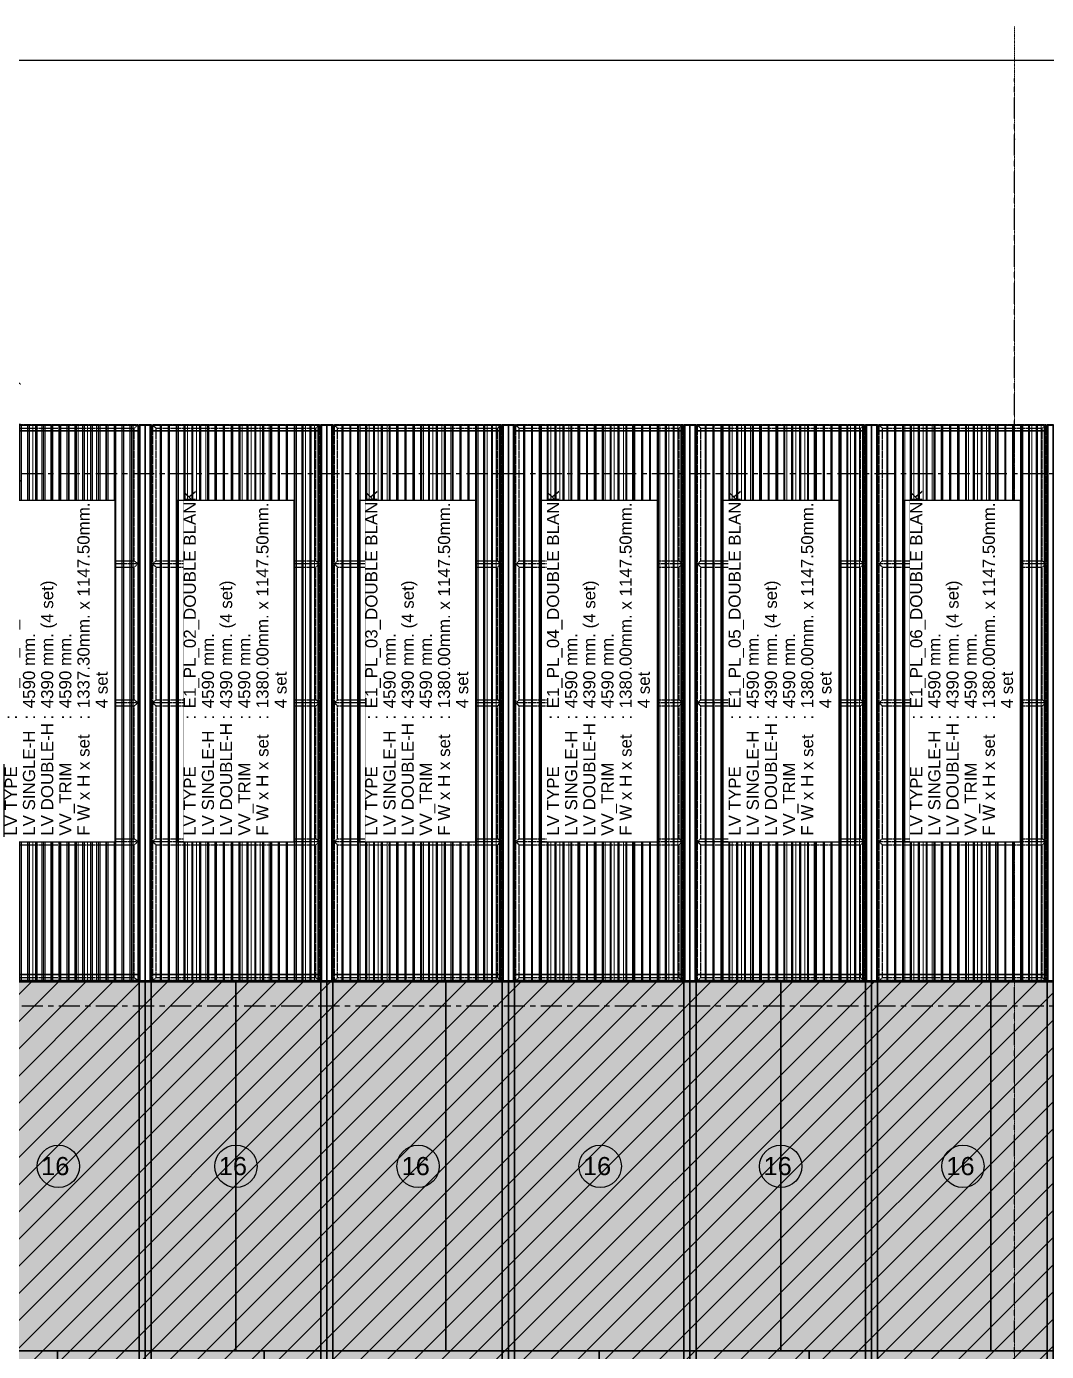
# Model space of a CAD drawing. Header units: millimetres. Extents: x -1379 to 1385823, y -4884429 to 548763.
# Drawn here: x 607190 to 615615, y -2338205 to -2327259 of the extents above; entities that cross this region are included whole.
import ezdxf
from ezdxf.enums import TextEntityAlignment as Align

# ---------------------------------------------------------------- set-up
doc = ezdxf.new("R2010")
doc.units = ezdxf.units.MM
for name, pattern in [('CENTER', [50.8, 31.75, -6.35, 6.35, -6.35]), ('DPA_Grid _ Level 100', [10, 5.5, -1.6, 1.3, -1.6]), ('TA_GL_000.70000', [1.925, 0.7, -0.175, 0.175, -0.175, 0.7]), ('TA_HL_001.00000', [6.5, 3.55, -2.95])]:
    doc.linetypes.add(name, pattern=pattern)
for name, color, linetype in [('000 - 0_SYM_DWG_GRIDLINE_MAIN_COLOR_251', 251, 'Continuous'), ('000 - 0_SYM_DWG_SLOPE-SYM_TEXT_COLOR_3', 3, 'Continuous'), ('000 - CONCRETE_COL_HATCH_', 251, 'Continuous'), ('000 - EXISTING_PRECAST_MAIN_COLOR_3', 3, 'Continuous'), ('000 - GRID', 251, 'CENTER'), ('010 - ASPG_EXTR_MAIN_COLOR_2', 2, 'Continuous'), ('010 - ASPG_EXTR_WIPEOUT_', 250, 'Continuous'), ('010 - ASPG_FRAMING_MAIN_COLOR_1', 1, 'Continuous'), ('010 - ASPG_FRAMING_SUB_COLOR_2', 2, 'Continuous')]:
    doc.layers.add(name, color=color, linetype=linetype)
doc.layers.add('000 - CONCRETE_EX_LOUVERS_DEF_SUB', color=250, linetype='Continuous', plot=False)
doc.layers.add('000 - ESTIMATE_ASPG_WIPEOUT_', color=250, linetype='Continuous', plot=False)
doc.layers.add('000 - ESTIMATE_ASPG_MAIN_COLOR_6', color=6, linetype='Continuous', true_color=0xff00ff, plot=False)
doc.layers.add('000 - ESTIMATE_ASPG_TEXT_COLOR_1', color=1, linetype='Continuous', true_color=0xff0000, plot=False)
for name, color, linetype, lineweight in [('A-ANNO-IDEN', 3, 'Continuous', 25), ('A-GLAZ-CURT', 2, 'Continuous', 35), ('S-GRID', 251, 'Continuous', 9)]:
    doc.layers.add(name, color=color, linetype=linetype, lineweight=lineweight)
doc.styles.add('_Arial', font='arial.ttf')
doc.styles.add('ARIAL', font='arial.ttf')
doc.styles.add('TA', font='', dxfattribs={"height": 4.5})
doc.styles.get('TA').set_extended_font_data('Cordia New')

# ---------------------------------------------------------------- blocks, each defined once
blk = doc.blocks.new('DPA_CP_Entrance Louver Grill Vertical Z - Louver Grill Vertical Z-5244519-IV01 - ELEVATION 1')
at = {"layer": '000 - CONCRETE_EX_LOUVERS_DEF_SUB'}
for p, q in [((-297000, 114425), (-296950, 114425)), ((-296950, 114425), (-297000, 114425)), ((-297000, 114425), (-297000, 109825)), ((-297000, 109825), (-297000, 114425)), ((-296950, 114425), (-297000, 114425)), ((-297000, 114425), (-296952, 114425)), ((-297000, 109825), (-297000, 114425)), ((-297000, 109825), (-297000, 114425)), ((-297000, 114375), (-297000, 114425)), ((-297000, 114425), (-297000, 114375)), ((-297000, 114425), (-295720, 114425)), ((-297000, 114425), (-295720, 114425)), ((-296952, 114425), (-296950, 114425)), ((-296952, 109825), (-296952, 114425)), ((-296952, 109825), (-296952, 114425)), ((-296950, 114425), (-296950, 109825)), ((-296950, 109825), (-296950, 114425)), ((-295770, 114425), (-295720, 114425)), ((-295720, 114425), (-295770, 114425)), ((-295770, 114425), (-295768, 114425)), ((-295720, 114425), (-295770, 114425)), ((-295770, 114425), (-295770, 109825)), ((-295770, 109825), (-295770, 114425)), ((-295768, 114425), (-295720, 114425)), ((-295768, 114425), (-295768, 109825)), ((-295768, 114425), (-295768, 109825)), ((-295720, 109825), (-295720, 114425)), ((-295720, 109825), (-295720, 114425)), ((-295720, 114425), (-295720, 109825)), ((-295720, 114425), (-295720, 109825)), ((-295720, 114375), (-295720, 114425)), ((-295720, 114425), (-295720, 114375)), ((-296950, 109885), (-296950, 114375)), ((-296950, 109885), (-296950, 114375)), ((-295770, 114375), (-296950, 114375)), ((-296950, 114375), (-295770, 114375)), ((-295770, 114375), (-296950, 114375)), ((-296950, 114375), (-295770, 114375)), ((-296950, 109885), (-296950, 114375)), ((-296950, 109885), (-296950, 114375)), ((-295770, 114375), (-295770, 109885)), ((-295770, 109885), (-295770, 114375)), ((-295770, 114375), (-295770, 109885)), ((-295770, 109885), (-295770, 114375)), ((-297000, 109825), (-297000, 109885)), ((-297000, 109885), (-297000, 109825)), ((-297000, 109825), (-296950, 109825)), ((-296950, 109825), (-297000, 109825)), ((-296952, 109825), (-297000, 109825)), ((-297000, 109825), (-296950, 109825)), ((-295720, 109825), (-297000, 109825)), ((-297000, 109825), (-295720, 109825)), ((-296950, 109825), (-296952, 109825)), ((-296950, 109885), (-295770, 109885)), ((-296950, 109885), (-295770, 109885)), ((-295770, 109885), (-296950, 109885)), ((-296950, 109885), (-295770, 109885)), ((-295770, 109825), (-295720, 109825)), ((-295720, 109825), (-295770, 109825)), ((-295770, 109825), (-295720, 109825)), ((-295768, 109825), (-295770, 109825)), ((-295720, 109825), (-295768, 109825)), ((-295720, 109825), (-295720, 109885)), ((-295720, 109885), (-295720, 109825))]:
    blk.add_line(p, q, dxfattribs=at)
blk = doc.blocks.new('GM_Louver Grill Vertical Z1 - Z Profile-4595833-IV01 - ELEVATION 1')
at = {"layer": '000 - CONCRETE_EX_LOUVERS_DEF_SUB', "lineweight": 9}
blk.add_line((-295895, 109825), (-295895, 114425), dxfattribs=at)
blk = doc.blocks.new('DPA_CP_Entrance Louver Grill Vertical Z - Louver Grill Vertical Z-4595767-IV01 - ELEVATION 1')
at = {"layer": '000 - CONCRETE_EX_LOUVERS_DEF_SUB'}
for p, q in [((-295720, 114425), (-295670, 114425)), ((-295670, 114425), (-295720, 114425)), ((-295720, 114425), (-295720, 109825)), ((-295720, 109825), (-295720, 114425)), ((-295670, 114425), (-295720, 114425)), ((-295720, 114425), (-295672, 114425)), ((-295720, 109825), (-295720, 114425)), ((-295720, 109825), (-295720, 114425)), ((-295720, 114375), (-295720, 114425)), ((-295720, 114425), (-295720, 114375)), ((-295720, 114425), (-294220, 114425)), ((-295720, 114425), (-294220, 114425)), ((-295672, 114425), (-295670, 114425)), ((-295672, 109825), (-295672, 114425)), ((-295672, 109825), (-295672, 114425)), ((-295670, 114425), (-295670, 109825)), ((-295670, 109825), (-295670, 114425)), ((-294270, 114425), (-294220, 114425)), ((-294220, 114425), (-294270, 114425)), ((-294270, 114425), (-294268, 114425)), ((-294220, 114425), (-294270, 114425)), ((-294270, 114425), (-294270, 109825)), ((-294270, 109825), (-294270, 114425)), ((-294268, 114425), (-294220, 114425)), ((-294268, 114425), (-294268, 109825)), ((-294268, 114425), (-294268, 109825)), ((-294220, 109825), (-294220, 114425)), ((-294220, 109825), (-294220, 114425)), ((-294220, 114425), (-294220, 109825)), ((-294220, 114425), (-294220, 109825)), ((-294220, 114375), (-294220, 114425)), ((-294220, 114425), (-294220, 114375)), ((-295670, 109885), (-295670, 114375)), ((-295670, 109885), (-295670, 114375)), ((-294270, 114375), (-295670, 114375)), ((-295670, 114375), (-294270, 114375)), ((-294270, 114375), (-295670, 114375)), ((-295670, 114375), (-294270, 114375)), ((-295670, 109885), (-295670, 114375)), ((-295670, 109885), (-295670, 114375)), ((-294270, 114375), (-294270, 109885)), ((-294270, 109885), (-294270, 114375)), ((-294270, 114375), (-294270, 109885)), ((-294270, 109885), (-294270, 114375)), ((-295720, 109825), (-295720, 109885)), ((-295720, 109885), (-295720, 109825)), ((-295720, 109825), (-295670, 109825)), ((-295670, 109825), (-295720, 109825)), ((-295672, 109825), (-295720, 109825)), ((-295720, 109825), (-295670, 109825)), ((-294220, 109825), (-295720, 109825)), ((-295720, 109825), (-294220, 109825)), ((-295670, 109825), (-295672, 109825)), ((-295670, 109885), (-294270, 109885)), ((-295670, 109885), (-294270, 109885)), ((-294270, 109885), (-295670, 109885)), ((-295670, 109885), (-294270, 109885)), ((-294270, 109825), (-294220, 109825)), ((-294220, 109825), (-294270, 109825)), ((-294270, 109825), (-294220, 109825)), ((-294268, 109825), (-294270, 109825)), ((-294220, 109825), (-294268, 109825)), ((-294220, 109825), (-294220, 109885)), ((-294220, 109885), (-294220, 109825))]:
    blk.add_line(p, q, dxfattribs=at)
blk = doc.blocks.new('DPA_Curved type A 1 - Curved Type A-V15-IV01 - ELEVATION 1')
at = {"layer": 'A-GLAZ-CURT'}
for p, q in [((-283720, 106775), (-285220, 106775)), ((-285220, 106775), (-285170, 106775)), ((-285220, 103675), (-285220, 106775)), ((-285220, 103675), (-285220, 106775)), ((-285170, 106775), (-283770, 106775)), ((-285170, 103675), (-285170, 106775)), ((-285170, 103675), (-285170, 106775)), ((-283770, 106775), (-283720, 106775)), ((-283770, 103675), (-283770, 106775)), ((-283770, 103675), (-283770, 106775)), ((-283720, 106775), (-283720, 103675)), ((-283720, 103675), (-283720, 106775)), ((-285170, 103675), (-285220, 103675)), ((-285220, 103675), (-283720, 103675)), ((-283770, 103675), (-285170, 103675)), ((-283720, 103675), (-283770, 103675))]:
    blk.add_line(p, q, dxfattribs=at)
blk = doc.blocks.new('DPA_Curved type C_Left 1 - Curved Type C_Left-V16-IV01 - ELEVATION 1')
at = {"layer": 'A-GLAZ-CURT'}
for p, q in [((-286720, 106775), (-286670, 106775)), ((-285220, 106775), (-286720, 106775)), ((-286720, 106775), (-286720, 103675)), ((-286720, 103675), (-286720, 106775)), ((-286670, 106775), (-285736, 106775)), ((-286670, 103675), (-286670, 106775)), ((-286670, 103675), (-286670, 106775)), ((-285736, 106775), (-285270, 106775)), ((-285736, 103675), (-285736, 106775)), ((-285270, 106775), (-285220, 106775)), ((-285270, 106775), (-285270, 103675)), ((-285270, 103675), (-285270, 106775)), ((-285220, 103675), (-285220, 106775)), ((-285220, 103675), (-285220, 106775)), ((-286720, 103675), (-285220, 103675)), ((-286670, 103675), (-286720, 103675)), ((-285736, 103675), (-286670, 103675)), ((-285270, 103675), (-285736, 103675)), ((-285220, 103675), (-285270, 103675))]:
    blk.add_line(p, q, dxfattribs=at)
blk = doc.blocks.new('DPA_Curved type B 1 - Curved Type B-V14-IV01 - ELEVATION 1')
at = {"layer": 'A-GLAZ-CURT'}
for p, q in [((-283720, 106775), (-283670, 106775)), ((-282220, 106775), (-283720, 106775)), ((-283720, 106775), (-283720, 103675)), ((-283720, 103675), (-283720, 106775)), ((-283670, 106775), (-282970, 106775)), ((-283670, 103675), (-283670, 106775)), ((-283670, 103675), (-283670, 106775)), ((-282970, 106775), (-282270, 106775)), ((-282970, 103675), (-282970, 106775)), ((-282270, 106775), (-282220, 106775)), ((-282270, 103675), (-282270, 106775)), ((-282270, 103675), (-282270, 106775)), ((-282220, 103675), (-282220, 106775)), ((-282220, 103675), (-282220, 106775)), ((-283720, 103675), (-282220, 103675)), ((-283670, 103675), (-283720, 103675)), ((-282970, 103675), (-283670, 103675)), ((-282270, 103675), (-282970, 103675)), ((-282220, 103675), (-282270, 103675))]:
    blk.add_line(p, q, dxfattribs=at)
blk = doc.blocks.new('DPA_Curved type B 1 - Curved Type B-5847656-IV01 - ELEVATION 1')
at = {"layer": 'A-GLAZ-CURT'}
for p, q in [((-297170, 106775), (-297120, 106775)), ((-295720, 106775), (-297170, 106775)), ((-297170, 106775), (-297170, 103675)), ((-297170, 103675), (-297170, 106775)), ((-297120, 106775), (-296445, 106775)), ((-297120, 103675), (-297120, 106775)), ((-297120, 103675), (-297120, 106775)), ((-296445, 106775), (-295770, 106775)), ((-296445, 103675), (-296445, 106775)), ((-295770, 106775), (-295720, 106775)), ((-295770, 103675), (-295770, 106775)), ((-295770, 103675), (-295770, 106775)), ((-295720, 103675), (-295720, 106775)), ((-295720, 103675), (-295720, 106775)), ((-297170, 103675), (-295720, 103675)), ((-297120, 103675), (-297170, 103675)), ((-296445, 103675), (-297120, 103675)), ((-295770, 103675), (-296445, 103675)), ((-295720, 103675), (-295770, 103675))]:
    blk.add_line(p, q, dxfattribs=at)
blk = doc.blocks.new('DPA_Curved type C_Left 1 - Curved Type C_Left-V18-IV01 - ELEVATION 1')
at = {"layer": 'A-GLAZ-CURT'}
for p, q in [((-285220, 109825), (-285170, 109825)), ((-283720, 109825), (-285220, 109825)), ((-285220, 109825), (-285220, 106775)), ((-285220, 106775), (-285220, 109825)), ((-285170, 109825), (-284236, 109825)), ((-285170, 106775), (-285170, 109825)), ((-285170, 106775), (-285170, 109825)), ((-284236, 109825), (-283770, 109825)), ((-284236, 106775), (-284236, 109825)), ((-283770, 109825), (-283720, 109825)), ((-283770, 109825), (-283770, 106775)), ((-283770, 106775), (-283770, 109825)), ((-283720, 106775), (-283720, 109825)), ((-283720, 106775), (-283720, 109825)), ((-285220, 106775), (-283720, 106775)), ((-285170, 106775), (-285220, 106775)), ((-284236, 106775), (-285170, 106775)), ((-283770, 106775), (-284236, 106775)), ((-283720, 106775), (-283770, 106775))]:
    blk.add_line(p, q, dxfattribs=at)
blk = doc.blocks.new('DPA_Curved type B 1 - Curved Type B-V19-IV01 - ELEVATION 1')
at = {"layer": 'A-GLAZ-CURT'}
for p, q in [((-286720, 109825), (-286670, 109825)), ((-285220, 109825), (-286720, 109825)), ((-286720, 109825), (-286720, 106775)), ((-286720, 106775), (-286720, 109825)), ((-286670, 109825), (-285970, 109825)), ((-286670, 106775), (-286670, 109825)), ((-286670, 106775), (-286670, 109825)), ((-285970, 109825), (-285270, 109825)), ((-285970, 106775), (-285970, 109825)), ((-285270, 109825), (-285220, 109825)), ((-285270, 106775), (-285270, 109825)), ((-285270, 106775), (-285270, 109825)), ((-285220, 106775), (-285220, 109825)), ((-285220, 106775), (-285220, 109825)), ((-286720, 106775), (-285220, 106775)), ((-286670, 106775), (-286720, 106775)), ((-285970, 106775), (-286670, 106775)), ((-285270, 106775), (-285970, 106775)), ((-285220, 106775), (-285270, 106775))]:
    blk.add_line(p, q, dxfattribs=at)
blk = doc.blocks.new('DPA_Curved type A 1 - Curved Type A-V17-IV01 - ELEVATION 1')
at = {"layer": 'A-GLAZ-CURT'}
for p, q in [((-282220, 109825), (-283720, 109825)), ((-283720, 109825), (-283670, 109825)), ((-283720, 106775), (-283720, 109825)), ((-283720, 106775), (-283720, 109825)), ((-283670, 109825), (-282270, 109825)), ((-283670, 106775), (-283670, 109825)), ((-283670, 106775), (-283670, 109825)), ((-282270, 109825), (-282220, 109825)), ((-282270, 106775), (-282270, 109825)), ((-282270, 106775), (-282270, 109825)), ((-282220, 109825), (-282220, 106775)), ((-282220, 106775), (-282220, 109825)), ((-283670, 106775), (-283720, 106775)), ((-283720, 106775), (-282220, 106775)), ((-282270, 106775), (-283670, 106775)), ((-282220, 106775), (-282270, 106775))]:
    blk.add_line(p, q, dxfattribs=at)
blk = doc.blocks.new('DPA_Curved type A 1 - Curved Type A-5847730-IV01 - ELEVATION 1')
at = {"layer": 'A-GLAZ-CURT'}
for p, q in [((-295720, 109825), (-297170, 109825)), ((-297170, 109825), (-297120, 109825)), ((-297170, 106775), (-297170, 109825)), ((-297170, 106775), (-297170, 109825)), ((-297120, 109825), (-295770, 109825)), ((-297120, 106775), (-297120, 109825)), ((-297120, 106775), (-297120, 109825)), ((-295770, 109825), (-295720, 109825)), ((-295770, 106775), (-295770, 109825)), ((-295770, 106775), (-295770, 109825)), ((-295720, 109825), (-295720, 106775)), ((-295720, 106775), (-295720, 109825)), ((-297120, 106775), (-297170, 106775)), ((-297170, 106775), (-295720, 106775)), ((-295770, 106775), (-297120, 106775)), ((-295720, 106775), (-295770, 106775))]:
    blk.add_line(p, q, dxfattribs=at)
blk = doc.blocks.new('DPA_TAG_Multi Tags_Specific - Exterior-5922051-IV01 - ELEVATION 1')
at = {"layer": 'A-ANNO-IDEN'}
blk.add_circle((-296445, 108300), 350, dxfattribs=at)
blk = doc.blocks.new('C-1-IV01_REV00_20260605-15350_ELEVATION_1_EX')
at = {"layer": 'S-GRID', "linetype": 'DPA_Grid _ Level 100'}
blk.add_line((-7985, 99611), (-7985, 117717), dxfattribs=at)
at = {"layer": '000 - CONCRETE_EX_LOUVERS_DEF_SUB'}
for name, p in [('DPA_CP_Entrance Louver Grill Vertical Z - Louver Grill Vertical Z-5244519-IV01 - ELEVATION 1', (280555, 0)), ('GM_Louver Grill Vertical Z1 - Z Profile-4595833-IV01 - ELEVATION 1', (279801, 0)), ('GM_Louver Grill Vertical Z1 - Z Profile-4595833-IV01 - ELEVATION 1', (279877, 0)), ('GM_Louver Grill Vertical Z1 - Z Profile-4595833-IV01 - ELEVATION 1', (279952, 0)), ('GM_Louver Grill Vertical Z1 - Z Profile-4595833-IV01 - ELEVATION 1', (280027, 0)), ('GM_Louver Grill Vertical Z1 - Z Profile-4595833-IV01 - ELEVATION 1', (280103, 0)), ('GM_Louver Grill Vertical Z1 - Z Profile-4595833-IV01 - ELEVATION 1', (280178, 0)), ('GM_Louver Grill Vertical Z1 - Z Profile-4595833-IV01 - ELEVATION 1', (280253, 0)), ('GM_Louver Grill Vertical Z1 - Z Profile-4595833-IV01 - ELEVATION 1', (280329, 0)), ('GM_Louver Grill Vertical Z1 - Z Profile-4595833-IV01 - ELEVATION 1', (280404, 0)), ('GM_Louver Grill Vertical Z1 - Z Profile-4595833-IV01 - ELEVATION 1', (280479, 0)), ('GM_Louver Grill Vertical Z1 - Z Profile-4595833-IV01 - ELEVATION 1', (280555, 0)), ('GM_Louver Grill Vertical Z1 - Z Profile-4595833-IV01 - ELEVATION 1', (280630, 0)), ('DPA_CP_Entrance Louver Grill Vertical Z - Louver Grill Vertical Z-4595767-IV01 - ELEVATION 1', (280555, 0)), ('GM_Louver Grill Vertical Z1 - Z Profile-4595833-IV01 - ELEVATION 1', (280780, 0)), ('GM_Louver Grill Vertical Z1 - Z Profile-4595833-IV01 - ELEVATION 1', (280855, 0)), ('GM_Louver Grill Vertical Z1 - Z Profile-4595833-IV01 - ELEVATION 1', (280930, 0)), ('GM_Louver Grill Vertical Z1 - Z Profile-4595833-IV01 - ELEVATION 1', (281005, 0)), ('GM_Louver Grill Vertical Z1 - Z Profile-4595833-IV01 - ELEVATION 1', (281080, 0)), ('GM_Louver Grill Vertical Z1 - Z Profile-4595833-IV01 - ELEVATION 1', (281155, 0)), ('GM_Louver Grill Vertical Z1 - Z Profile-4595833-IV01 - ELEVATION 1', (281230, 0)), ('GM_Louver Grill Vertical Z1 - Z Profile-4595833-IV01 - ELEVATION 1', (281305, 0)), ('GM_Louver Grill Vertical Z1 - Z Profile-4595833-IV01 - ELEVATION 1', (281380, 0)), ('GM_Louver Grill Vertical Z1 - Z Profile-4595833-IV01 - ELEVATION 1', (281455, 0)), ('GM_Louver Grill Vertical Z1 - Z Profile-4595833-IV01 - ELEVATION 1', (281530, 0)), ('GM_Louver Grill Vertical Z1 - Z Profile-4595833-IV01 - ELEVATION 1', (281605, 0)), ('GM_Louver Grill Vertical Z1 - Z Profile-4595833-IV01 - ELEVATION 1', (281680, 0)), ('GM_Louver Grill Vertical Z1 - Z Profile-4595833-IV01 - ELEVATION 1', (281755, 0)), ('GM_Louver Grill Vertical Z1 - Z Profile-4595833-IV01 - ELEVATION 1', (281830, 0)), ('GM_Louver Grill Vertical Z1 - Z Profile-4595833-IV01 - ELEVATION 1', (281905, 0)), ('GM_Louver Grill Vertical Z1 - Z Profile-4595833-IV01 - ELEVATION 1', (281980, 0)), ('GM_Louver Grill Vertical Z1 - Z Profile-4595833-IV01 - ELEVATION 1', (282055, 0)), ('GM_Louver Grill Vertical Z1 - Z Profile-4595833-IV01 - ELEVATION 1', (282130, 0)), ('DPA_CP_Entrance Louver Grill Vertical Z - Louver Grill Vertical Z-4595767-IV01 - ELEVATION 1', (282055, 0)), ('GM_Louver Grill Vertical Z1 - Z Profile-4595833-IV01 - ELEVATION 1', (282280, 0)), ('GM_Louver Grill Vertical Z1 - Z Profile-4595833-IV01 - ELEVATION 1', (282355, 0)), ('GM_Louver Grill Vertical Z1 - Z Profile-4595833-IV01 - ELEVATION 1', (282430, 0)), ('GM_Louver Grill Vertical Z1 - Z Profile-4595833-IV01 - ELEVATION 1', (282505, 0)), ('GM_Louver Grill Vertical Z1 - Z Profile-4595833-IV01 - ELEVATION 1', (282580, 0)), ('GM_Louver Grill Vertical Z1 - Z Profile-4595833-IV01 - ELEVATION 1', (282655, 0)), ('GM_Louver Grill Vertical Z1 - Z Profile-4595833-IV01 - ELEVATION 1', (282730, 0)), ('GM_Louver Grill Vertical Z1 - Z Profile-4595833-IV01 - ELEVATION 1', (282805, 0)), ('GM_Louver Grill Vertical Z1 - Z Profile-4595833-IV01 - ELEVATION 1', (282880, 0)), ('GM_Louver Grill Vertical Z1 - Z Profile-4595833-IV01 - ELEVATION 1', (282955, 0)), ('GM_Louver Grill Vertical Z1 - Z Profile-4595833-IV01 - ELEVATION 1', (283030, 0)), ('GM_Louver Grill Vertical Z1 - Z Profile-4595833-IV01 - ELEVATION 1', (283105, 0)), ('GM_Louver Grill Vertical Z1 - Z Profile-4595833-IV01 - ELEVATION 1', (283180, 0)), ('GM_Louver Grill Vertical Z1 - Z Profile-4595833-IV01 - ELEVATION 1', (283255, 0)), ('GM_Louver Grill Vertical Z1 - Z Profile-4595833-IV01 - ELEVATION 1', (283330, 0)), ('GM_Louver Grill Vertical Z1 - Z Profile-4595833-IV01 - ELEVATION 1', (283405, 0)), ('GM_Louver Grill Vertical Z1 - Z Profile-4595833-IV01 - ELEVATION 1', (283480, 0)), ('GM_Louver Grill Vertical Z1 - Z Profile-4595833-IV01 - ELEVATION 1', (283555, 0)), ('GM_Louver Grill Vertical Z1 - Z Profile-4595833-IV01 - ELEVATION 1', (283630, 0)), ('DPA_CP_Entrance Louver Grill Vertical Z - Louver Grill Vertical Z-4595767-IV01 - ELEVATION 1', (283555, 0)), ('GM_Louver Grill Vertical Z1 - Z Profile-4595833-IV01 - ELEVATION 1', (283780, 0)), ('GM_Louver Grill Vertical Z1 - Z Profile-4595833-IV01 - ELEVATION 1', (283855, 0)), ('GM_Louver Grill Vertical Z1 - Z Profile-4595833-IV01 - ELEVATION 1', (283930, 0)), ('GM_Louver Grill Vertical Z1 - Z Profile-4595833-IV01 - ELEVATION 1', (284005, 0)), ('GM_Louver Grill Vertical Z1 - Z Profile-4595833-IV01 - ELEVATION 1', (284080, 0)), ('GM_Louver Grill Vertical Z1 - Z Profile-4595833-IV01 - ELEVATION 1', (284155, 0)), ('GM_Louver Grill Vertical Z1 - Z Profile-4595833-IV01 - ELEVATION 1', (284230, 0)), ('GM_Louver Grill Vertical Z1 - Z Profile-4595833-IV01 - ELEVATION 1', (284305, 0)), ('GM_Louver Grill Vertical Z1 - Z Profile-4595833-IV01 - ELEVATION 1', (284380, 0)), ('GM_Louver Grill Vertical Z1 - Z Profile-4595833-IV01 - ELEVATION 1', (284455, 0)), ('GM_Louver Grill Vertical Z1 - Z Profile-4595833-IV01 - ELEVATION 1', (284530, 0)), ('GM_Louver Grill Vertical Z1 - Z Profile-4595833-IV01 - ELEVATION 1', (284605, 0)), ('GM_Louver Grill Vertical Z1 - Z Profile-4595833-IV01 - ELEVATION 1', (284680, 0)), ('GM_Louver Grill Vertical Z1 - Z Profile-4595833-IV01 - ELEVATION 1', (284755, 0)), ('GM_Louver Grill Vertical Z1 - Z Profile-4595833-IV01 - ELEVATION 1', (284830, 0)), ('GM_Louver Grill Vertical Z1 - Z Profile-4595833-IV01 - ELEVATION 1', (284905, 0)), ('GM_Louver Grill Vertical Z1 - Z Profile-4595833-IV01 - ELEVATION 1', (284980, 0)), ('GM_Louver Grill Vertical Z1 - Z Profile-4595833-IV01 - ELEVATION 1', (285055, 0)), ('GM_Louver Grill Vertical Z1 - Z Profile-4595833-IV01 - ELEVATION 1', (285130, 0)), ('DPA_CP_Entrance Louver Grill Vertical Z - Louver Grill Vertical Z-4595767-IV01 - ELEVATION 1', (285055, 0)), ('GM_Louver Grill Vertical Z1 - Z Profile-4595833-IV01 - ELEVATION 1', (285280, 0)), ('GM_Louver Grill Vertical Z1 - Z Profile-4595833-IV01 - ELEVATION 1', (285355, 0)), ('GM_Louver Grill Vertical Z1 - Z Profile-4595833-IV01 - ELEVATION 1', (285430, 0)), ('GM_Louver Grill Vertical Z1 - Z Profile-4595833-IV01 - ELEVATION 1', (285505, 0)), ('GM_Louver Grill Vertical Z1 - Z Profile-4595833-IV01 - ELEVATION 1', (285580, 0)), ('GM_Louver Grill Vertical Z1 - Z Profile-4595833-IV01 - ELEVATION 1', (285655, 0)), ('GM_Louver Grill Vertical Z1 - Z Profile-4595833-IV01 - ELEVATION 1', (285730, 0)), ('GM_Louver Grill Vertical Z1 - Z Profile-4595833-IV01 - ELEVATION 1', (285805, 0)), ('GM_Louver Grill Vertical Z1 - Z Profile-4595833-IV01 - ELEVATION 1', (285880, 0)), ('GM_Louver Grill Vertical Z1 - Z Profile-4595833-IV01 - ELEVATION 1', (285955, 0)), ('GM_Louver Grill Vertical Z1 - Z Profile-4595833-IV01 - ELEVATION 1', (286030, 0)), ('GM_Louver Grill Vertical Z1 - Z Profile-4595833-IV01 - ELEVATION 1', (286105, 0)), ('GM_Louver Grill Vertical Z1 - Z Profile-4595833-IV01 - ELEVATION 1', (286180, 0)), ('GM_Louver Grill Vertical Z1 - Z Profile-4595833-IV01 - ELEVATION 1', (286255, 0)), ('GM_Louver Grill Vertical Z1 - Z Profile-4595833-IV01 - ELEVATION 1', (286330, 0)), ('GM_Louver Grill Vertical Z1 - Z Profile-4595833-IV01 - ELEVATION 1', (286405, 0)), ('GM_Louver Grill Vertical Z1 - Z Profile-4595833-IV01 - ELEVATION 1', (286480, 0)), ('GM_Louver Grill Vertical Z1 - Z Profile-4595833-IV01 - ELEVATION 1', (286555, 0)), ('GM_Louver Grill Vertical Z1 - Z Profile-4595833-IV01 - ELEVATION 1', (286630, 0)), ('DPA_CP_Entrance Louver Grill Vertical Z - Louver Grill Vertical Z-4595767-IV01 - ELEVATION 1', (286555, 0)), ('GM_Louver Grill Vertical Z1 - Z Profile-4595833-IV01 - ELEVATION 1', (286780, 0)), ('GM_Louver Grill Vertical Z1 - Z Profile-4595833-IV01 - ELEVATION 1', (286855, 0)), ('GM_Louver Grill Vertical Z1 - Z Profile-4595833-IV01 - ELEVATION 1', (286930, 0)), ('GM_Louver Grill Vertical Z1 - Z Profile-4595833-IV01 - ELEVATION 1', (287005, 0)), ('GM_Louver Grill Vertical Z1 - Z Profile-4595833-IV01 - ELEVATION 1', (287080, 0)), ('GM_Louver Grill Vertical Z1 - Z Profile-4595833-IV01 - ELEVATION 1', (287155, 0)), ('GM_Louver Grill Vertical Z1 - Z Profile-4595833-IV01 - ELEVATION 1', (287230, 0)), ('GM_Louver Grill Vertical Z1 - Z Profile-4595833-IV01 - ELEVATION 1', (287305, 0)), ('GM_Louver Grill Vertical Z1 - Z Profile-4595833-IV01 - ELEVATION 1', (287380, 0)), ('GM_Louver Grill Vertical Z1 - Z Profile-4595833-IV01 - ELEVATION 1', (287455, 0)), ('GM_Louver Grill Vertical Z1 - Z Profile-4595833-IV01 - ELEVATION 1', (287530, 0)), ('GM_Louver Grill Vertical Z1 - Z Profile-4595833-IV01 - ELEVATION 1', (287605, 0)), ('GM_Louver Grill Vertical Z1 - Z Profile-4595833-IV01 - ELEVATION 1', (287680, 0)), ('GM_Louver Grill Vertical Z1 - Z Profile-4595833-IV01 - ELEVATION 1', (287755, 0)), ('GM_Louver Grill Vertical Z1 - Z Profile-4595833-IV01 - ELEVATION 1', (287830, 0)), ('GM_Louver Grill Vertical Z1 - Z Profile-4595833-IV01 - ELEVATION 1', (287905, 0)), ('GM_Louver Grill Vertical Z1 - Z Profile-4595833-IV01 - ELEVATION 1', (287980, 0)), ('GM_Louver Grill Vertical Z1 - Z Profile-4595833-IV01 - ELEVATION 1', (288055, 0)), ('GM_Louver Grill Vertical Z1 - Z Profile-4595833-IV01 - ELEVATION 1', (288130, 0))]:
    blk.add_blockref(name, p, dxfattribs=at)
at = {"layer": 'A-ANNO-IDEN', "xscale": 0.5, "yscale": 0.5, "zscale": 0.5}
for p in [(132341, 54150), (133807, 54150), (135312, 54150), (136816, 54150), (138307, 54150), (139812, 54150)]:
    blk.add_blockref('DPA_TAG_Multi Tags_Specific - Exterior-5922051-IV01 - ELEVATION 1', p, dxfattribs=at)
at = {"layer": 'A-GLAZ-CURT'}
for name, p in [('DPA_Curved type A 1 - Curved Type A-5847730-IV01 - ELEVATION 1', (280555, 0)), ('DPA_Curved type B 1 - Curved Type B-V19-IV01 - ELEVATION 1', (271555, 0)), ('DPA_Curved type C_Left 1 - Curved Type C_Left-V18-IV01 - ELEVATION 1', (271555, 0)), ('DPA_Curved type A 1 - Curved Type A-V17-IV01 - ELEVATION 1', (271555, 0)), ('DPA_Curved type B 1 - Curved Type B-V19-IV01 - ELEVATION 1', (276055, 0)), ('DPA_Curved type C_Left 1 - Curved Type C_Left-V18-IV01 - ELEVATION 1', (276055, 0)), ('DPA_Curved type B 1 - Curved Type B-5847656-IV01 - ELEVATION 1', (280555, 0)), ('DPA_Curved type C_Left 1 - Curved Type C_Left-V16-IV01 - ELEVATION 1', (271555, 0)), ('DPA_Curved type A 1 - Curved Type A-V15-IV01 - ELEVATION 1', (271555, 0)), ('DPA_Curved type B 1 - Curved Type B-V14-IV01 - ELEVATION 1', (271555, 0)), ('DPA_Curved type C_Left 1 - Curved Type C_Left-V16-IV01 - ELEVATION 1', (276055, 0)), ('DPA_Curved type A 1 - Curved Type A-V15-IV01 - ELEVATION 1', (276055, 0))]:
    blk.add_blockref(name, p, dxfattribs=at)
at = {"layer": 'A-ANNO-IDEN', "style": 'ARIAL'}
for p in [(-16024, 108227), (-14557, 108227), (-13047, 108227), (-11549, 108227), (-10057, 108227), (-8547, 108227)]:
    blk.add_text('16', height=150, dxfattribs=at).set_placement(p)
blk = doc.blocks.new('*U1750')
blk.add_wipeout([(50, 0), (1397, 0), (1397, 4590), (50, 4590)]).dxf.layer = '010 - ASPG_EXTR_WIPEOUT_'
at = {"layer": '010 - ASPG_EXTR_MAIN_COLOR_2'}
for points in [[(114, 0), (124, 0), (124, 4590), (114, 4590)], [(179, 0), (189, 0), (189, 4590), (179, 4590)], [(244, 0), (254, 0), (254, 4590), (244, 4590)], [(309, 0), (319, 0), (319, 4590), (309, 4590)], [(374, 0), (384, 0), (384, 4590), (374, 4590)], [(439, 0), (449, 0), (449, 4590), (439, 4590)], [(504, 0), (514, 0), (514, 4590), (504, 4590)], [(569, 0), (579, 0), (579, 4590), (569, 4590)], [(634, 0), (644, 0), (644, 4590), (634, 4590)], [(699, 0), (709, 0), (709, 4590), (699, 4590)], [(764, 0), (774, 0), (774, 4590), (764, 4590)], [(829, 0), (839, 0), (839, 4590), (829, 4590)], [(894, 0), (904, 0), (904, 4590), (894, 4590)], [(959, 0), (969, 0), (969, 4590), (959, 4590)], [(1024, 0), (1034, 0), (1034, 4590), (1024, 4590)], [(1089, 0), (1099, 0), (1099, 4590), (1089, 4590)], [(1154, 0), (1164, 0), (1164, 4590), (1154, 4590)], [(1219, 0), (1229, 0), (1229, 4590), (1219, 4590)], [(1284, 0), (1294, 0), (1294, 4590), (1284, 4590)], [(1349, 0), (1359, 0), (1359, 4590), (1349, 4590)]]:
    blk.add_lwpolyline(points, close=True, dxfattribs=at)
at = {"layer": '010 - ASPG_FRAMING_SUB_COLOR_2'}
blk.add_lwpolyline([(50, 0), (1397, 0), (1397, 4590), (50, 4590)], close=True, dxfattribs=at)
blk.add_wipeout([(-50, 0), (50, 0), (50, 4590), (-50, 4590)]).dxf.layer = '010 - ASPG_EXTR_WIPEOUT_'
at = {"layer": '010 - ASPG_EXTR_MAIN_COLOR_2'}
blk.add_lwpolyline([(49, 0), (59, 0), (59, 4590), (49, 4590)], close=True, dxfattribs=at)
at = {"layer": '010 - ASPG_FRAMING_MAIN_COLOR_1'}
for points in [[(-50, 0), (-40, 0), (-40, 4590), (-50, 4590)], [(40, 0), (50, 0), (50, 4590), (40, 4590)]]:
    blk.add_lwpolyline(points, close=True, dxfattribs=at)
at = {"layer": '010 - ASPG_FRAMING_SUB_COLOR_2'}
blk.add_lwpolyline([(-50, 0), (50, 0), (50, 4590), (-50, 4590)], close=True, dxfattribs=at)
blk = doc.blocks.new('*U1739')
blk.add_wipeout([(50, 0), (1450, 0), (1450, 4590), (50, 4590)]).dxf.layer = '010 - ASPG_EXTR_WIPEOUT_'
at = {"layer": '010 - ASPG_EXTR_MAIN_COLOR_2'}
for points in [[(125, 0), (135, 0), (135, 4590), (125, 4590)], [(190, 0), (200, 0), (200, 4590), (190, 4590)], [(255, 0), (265, 0), (265, 4590), (255, 4590)], [(320, 0), (330, 0), (330, 4590), (320, 4590)], [(385, 0), (395, 0), (395, 4590), (385, 4590)], [(450, 0), (460, 0), (460, 4590), (450, 4590)], [(515, 0), (525, 0), (525, 4590), (515, 4590)], [(580, 0), (590, 0), (590, 4590), (580, 4590)], [(645, 0), (655, 0), (655, 4590), (645, 4590)], [(710, 0), (720, 0), (720, 4590), (710, 4590)], [(775, 0), (785, 0), (785, 4590), (775, 4590)], [(840, 0), (850, 0), (850, 4590), (840, 4590)], [(905, 0), (915, 0), (915, 4590), (905, 4590)], [(970, 0), (980, 0), (980, 4590), (970, 4590)], [(1035, 0), (1045, 0), (1045, 4590), (1035, 4590)], [(1100, 0), (1110, 0), (1110, 4590), (1100, 4590)], [(1165, 0), (1175, 0), (1175, 4590), (1165, 4590)], [(1230, 0), (1240, 0), (1240, 4590), (1230, 4590)], [(1295, 0), (1305, 0), (1305, 4590), (1295, 4590)], [(1360, 0), (1370, 0), (1370, 4590), (1360, 4590)]]:
    blk.add_lwpolyline(points, close=True, dxfattribs=at)
at = {"layer": '010 - ASPG_FRAMING_SUB_COLOR_2'}
blk.add_lwpolyline([(50, 0), (1450, 0), (1450, 4590), (50, 4590)], close=True, dxfattribs=at)
for points in [[(-50, 0), (50, 0), (50, 4590), (-50, 4590)], [(1450, 0), (1550, 0), (1550, 4590), (1450, 4590)]]:
    blk.add_wipeout(points).dxf.layer = '010 - ASPG_EXTR_WIPEOUT_'
at = {"layer": '010 - ASPG_EXTR_MAIN_COLOR_2'}
blk.add_lwpolyline([(1425, 0), (1435, 0), (1435, 4590), (1425, 4590)], close=True, dxfattribs=at)
at = {"layer": '010 - ASPG_FRAMING_MAIN_COLOR_1'}
for points in [[(-50, 0), (-40, 0), (-40, 4590), (-50, 4590)], [(40, 0), (50, 0), (50, 4590), (40, 4590)], [(1450, 0), (1460, 0), (1460, 4590), (1450, 4590)], [(1540, 0), (1550, 0), (1550, 4590), (1540, 4590)]]:
    blk.add_lwpolyline(points, close=True, dxfattribs=at)
at = {"layer": '010 - ASPG_FRAMING_SUB_COLOR_2'}
for points in [[(-50, 0), (50, 0), (50, 4590), (-50, 4590)], [(1450, 0), (1550, 0), (1550, 4590), (1450, 4590)]]:
    blk.add_lwpolyline(points, close=True, dxfattribs=at)
blk = doc.blocks.new('*U1763')
at = {"layer": '010 - ASPG_FRAMING_MAIN_COLOR_1', "linetype": 'ByBlock'}
for points in [[(0, 0), (0, 1337), (25, 1307), (25, 30), (0, 0)], [(1148, 1337), (0, 1337), (25, 1307), (1122, 1307)], [(1148, 0), (1148, 1337), (1122, 1307), (1122, 30), (1148, 0)], [(25, 30), (1122, 30), (1148, 0), (0, 0), (25, 30)]]:
    blk.add_lwpolyline(points, close=True, dxfattribs=at)
blk = doc.blocks.new('*U1761')
at = {"layer": '010 - ASPG_FRAMING_MAIN_COLOR_1', "linetype": 'ByBlock'}
for points in [[(0, 0), (0, 1380), (25, 1350), (25, 30), (0, 0)], [(1148, 1380), (0, 1380), (25, 1350), (1122, 1350)], [(1148, 0), (1148, 1380), (1122, 1350), (1122, 30), (1148, 0)], [(25, 30), (1122, 30), (1148, 0), (0, 0), (25, 30)]]:
    blk.add_lwpolyline(points, close=True, dxfattribs=at)
blk = doc.blocks.new('*U2277')
at = {"layer": '000 - 0_SYM_DWG_GRIDLINE_MAIN_COLOR_251', "color": 0, "linetype": 'ByBlock', "ltscale": 5}
blk.add_line((10, 0), (-345.74, 0), dxfattribs=at)
at = {"layer": '000 - 0_SYM_DWG_GRIDLINE_MAIN_COLOR_251', "color": 3}
blk.add_point((-335.74, 0), dxfattribs=at)
at = {"style": 'TA', "flags": 1}
blk.add_attdef('LOCATION', (6, -6), '', height=4.5, rotation=270, dxfattribs=at)
at = {"layer": '000 - 0_SYM_DWG_SLOPE-SYM_TEXT_COLOR_3', "style": 'ARIAL'}
blk.add_attdef('GRID-HEAD', text='', height=4, rotation=90, dxfattribs=at).set_placement((25.6, 0), align=Align.MIDDLE_CENTER)
blk = doc.blocks.new('*U1841')
at = {"layer": '000 - 0_SYM_DWG_GRIDLINE_MAIN_COLOR_251', "color": 0, "linetype": 'ByBlock', "ltscale": 5}
blk.add_line((20, 0), (-470.6, 0), dxfattribs=at)
at = {"style": 'TA', "flags": 1}
blk.add_attdef('LOCATION', (6, -6), '', height=4.5, rotation=270, dxfattribs=at)
blk = doc.blocks.new('C-1-IV01_REV00_20260614-171447_ELEVATION_1_DIMS')
at = {"layer": '000 - GRID', "linetype": 'TA_GL_000.70000'}
for name, p, xscale, yscale, zscale, rotation in [('*U2277', (-7985, 100000), 50.00000000000004, 50.00000000000004, 50.00000000000004, 270), ('*U1841', (-24066, 114425), 50, 50, 50, 180), ('*U1841', (-24066, 114025), 50, 50, 50, 180), ('*U1841', (-24066, 109625), 50, 50, 50, 180)]:
    blk.add_blockref(name, p, dxfattribs=dict(at, xscale=xscale, yscale=yscale, zscale=zscale, rotation=rotation))
blk = doc.blocks.new('C-1-IV01_REV00-1_20260614-180727_ELEVATION_1_PRECAST')
at = {"layer": '000 - CONCRETE_COL_HATCH_'}
h = blk.add_hatch(dxfattribs=at)
h.set_pattern_fill('AR-CONC', color=256, scale=0.05)
h.set_pattern_definition([(50, (0, 0), (455.4617, -39.8477), [47.625, -523.875]), (355, (0, 0), (-88.1086, 477.6421), [38.1, -419.1015]), (100.45144, (37.96, -3.3), (367.3531, 437.7944), [40.475, -445.2256]), (46.1842, (5e-15, 127), (677.6976, -105.1058), [71.4375, -785.8125]), (96.63556, (56.5, 118.24), (593.5103, 618.5653), [60.7126, -667.839]), (351.18415, (5e-15, 127), (593.5103, 618.5653), [57.15, -628.6493]), (21, (63.5, 95.25), (379.036, -255.663), [47.625, -523.875]), (326, (63.5, 95.25), (154.505, 460.47), [38.1, -419.1]), (71.45144, (95.1, 73.94), (533.541, 204.807), [40.475, -445.2248]), (37.5, (0, 0), (7.7215, 211.3876), [0, -414.02, 0, -425.45, 0, -420.6875]), (7.5, (0, 0), (167.04916, 250.45144), [0, -242.57, 0, -404.495, 0, -160.3375]), (327.5, (-141.6, 5e-15), (338.9765, -14.32186), [0, -158.75, 0, -495.3, 0, -657.225]), (317.5, (-205.1, 8e-15), (370.32295, 63.5662), [0, -206.375, 0, -328.93, 0, -466.725])])
h.paths.add_polyline_path([(-16665, 103675), (-215, 103675), (-215, 109825), (-16665, 109825)])
h = blk.add_hatch(dxfattribs=at)
h.set_pattern_fill('ANSI31', color=256)
h.set_pattern_definition([(45, (0, 0), (-112.2532, 112.2532), [])])
h.paths.add_polyline_path([(-16665, 103675), (-215, 103675), (-215, 109825), (-16665, 109825)])
at = {"layer": '000 - EXISTING_PRECAST_MAIN_COLOR_3'}
blk.add_lwpolyline([(-16665, 103675), (-215, 103675), (-215, 109825), (-16665, 109825)], close=True, dxfattribs=at)
blk = doc.blocks.new('A$Cd3cf6656')
blk.add_wipeout([(-965, -457), (1856, -457), (1856, 457), (-965, 457)]).dxf.layer = '000 - ESTIMATE_ASPG_WIPEOUT_'
at = {"layer": '000 - ESTIMATE_ASPG_MAIN_COLOR_6'}
blk.add_lwpolyline([(-965, -457), (1856, -457), (1856, 507), (-965, 507)], close=True, dxfattribs=at)
at = {"layer": '000 - ESTIMATE_ASPG_TEXT_COLOR_1', "style": '_Arial'}
for s, p in [('LV TYPE', (-915, 356)), (':', (45, 356)), ('LV SINGLE-H', (-915, 206)), (':', (45, 206)), ('LV DOUBLE-H', (-915, 56)), (':', (45, 56)), ('VV_TRIM', (-915, -94)), (':', (45, -94)), ('F W x H x set', (-915, -244)), (':', (45, -244))]:
    blk.add_text(s, height=100, dxfattribs=at).set_placement(p)
for tag, p in [('LV_TYPE_VAL', (138, 356)), ('LV_SIN-H_VAL', (138, 206)), ('LV_DOU-H_VAL', (138, 56)), ('V-TRIM_VAL', (138, -94)), ('FRAME_VAL', (138, -244)), ('FRAME_SET', (138, -394))]:
    blk.add_attdef(tag, p, '', height=100, dxfattribs=at)
blk = doc.blocks.new('A$C7174f569')
at = {"rotation": 90}
for p, values in [((163670, 14511), {'LV_TYPE_VAL': 'E1_PL_01_DOUBLE BLANK (corner-panel)', 'LV_SIN-H_VAL': '4590 mm. ', 'LV_DOU-H_VAL': '4390 mm. (4 set)', 'V-TRIM_VAL': '4590 mm.', 'FRAME_VAL': '1337.30mm. x 1147.50mm.', 'FRAME_SET': '4 set'}), ((165148, 14511), {'LV_TYPE_VAL': 'E1_PL_02_DOUBLE BLANK', 'LV_SIN-H_VAL': '4590 mm. ', 'LV_DOU-H_VAL': '4390 mm. (4 set)', 'V-TRIM_VAL': '4590 mm.', 'FRAME_VAL': '1380.00mm. x 1147.50mm.', 'FRAME_SET': '4 set'}), ((166648, 14511), {'LV_TYPE_VAL': 'E1_PL_03_DOUBLE BLANK', 'LV_SIN-H_VAL': '4590 mm. ', 'LV_DOU-H_VAL': '4390 mm. (4 set)', 'V-TRIM_VAL': '4590 mm.', 'FRAME_VAL': '1380.00mm. x 1147.50mm.', 'FRAME_SET': '4 set'}), ((168148, 14511), {'LV_TYPE_VAL': 'E1_PL_04_DOUBLE BLANK', 'LV_SIN-H_VAL': '4590 mm. ', 'LV_DOU-H_VAL': '4390 mm. (4 set)', 'V-TRIM_VAL': '4590 mm.', 'FRAME_VAL': '1380.00mm. x 1147.50mm.', 'FRAME_SET': '4 set'}), ((169648, 14511), {'LV_TYPE_VAL': 'E1_PL_05_DOUBLE BLANK', 'LV_SIN-H_VAL': '4590 mm. ', 'LV_DOU-H_VAL': '4390 mm. (4 set)', 'V-TRIM_VAL': '4590 mm.', 'FRAME_VAL': '1380.00mm. x 1147.50mm.', 'FRAME_SET': '4 set'}), ((171148, 14511), {'LV_TYPE_VAL': 'E1_PL_06_DOUBLE BLANK', 'LV_SIN-H_VAL': '4590 mm. ', 'LV_DOU-H_VAL': '4390 mm. (4 set)', 'V-TRIM_VAL': '4590 mm.', 'FRAME_VAL': '1380.00mm. x 1147.50mm.', 'FRAME_SET': '4 set'})]:
    blk.add_blockref('A$Cd3cf6656', p, dxfattribs=at).add_auto_attribs(values)

msp = doc.modelspace()

# ---------------------------------------------------------------- block references
at = {"xscale": -1}
msp.add_blockref('*U1750', (608169.8, -2335141.4), dxfattribs=at)

# ---------------------------------------------------------------- next in the draw order: block references
msp.add_blockref('*U1739', (608169.8, -2335141.4))

# ---------------------------------------------------------------- next in the draw order: block references
at = {"linetype": 'TA_HL_001.00000', "rotation": 90}
for p in [(608109.8, -2331698.9), (608109.8, -2332846.4), (608109.8, -2333993.9), (608109.8, -2335141.4)]:
    msp.add_blockref('*U1763', p, dxfattribs=at)
msp.add_blockref('*U1739', (609669.8, -2335141.4))

# ---------------------------------------------------------------- next in the draw order: block references
for p in [(609609.8, -2331698.9), (609609.8, -2332846.4), (609609.8, -2333993.9), (609609.8, -2335141.4)]:
    msp.add_blockref('*U1761', p, dxfattribs=at)
msp.add_blockref('*U1739', (611169.8, -2335141.4))

# ---------------------------------------------------------------- next in the draw order: block references
for p in [(611109.8, -2331698.9), (611109.8, -2332846.4), (611109.8, -2333993.9), (611109.8, -2335141.4)]:
    msp.add_blockref('*U1761', p, dxfattribs=at)
msp.add_blockref('*U1739', (612669.8, -2335141.4))

# ---------------------------------------------------------------- next in the draw order: block references
for p in [(612609.8, -2331698.9), (612609.8, -2332846.4), (612609.8, -2333993.9), (612609.8, -2335141.4)]:
    msp.add_blockref('*U1761', p, dxfattribs=at)
msp.add_blockref('*U1739', (614169.8, -2335141.4))

# ---------------------------------------------------------------- next in the draw order: linework, layer by layer
msp.add_lwpolyline([(593796.4, -2347540.5), (632546.4, -2347540.5), (632546.4, -2327540.5), (593796.4, -2327540.5)], close=True)

# ---------------------------------------------------------------- next in the draw order: block references
for name in ['C-1-IV01_REV00_20260605-15350_ELEVATION_1_EX', 'C-1-IV01_REV00_20260614-171447_ELEVATION_1_DIMS', 'C-1-IV01_REV00-1_20260614-180727_ELEVATION_1_PRECAST']:
    msp.add_blockref(name, (623334.8, -2444975.4))
for p in [(614109.8, -2331698.9), (615609.8, -2331698.9), (614109.8, -2332846.4), (615609.8, -2332846.4), (614109.8, -2333993.9), (615609.8, -2333993.9), (614109.8, -2335141.4), (615609.8, -2335141.4)]:
    msp.add_blockref('*U1761', p, dxfattribs=at)

# ---------------------------------------------------------------- next in the draw order: block references
msp.add_blockref('A$C7174f569', (443796.4, -2347540.5))

doc.saveas('drawing.dxf')
